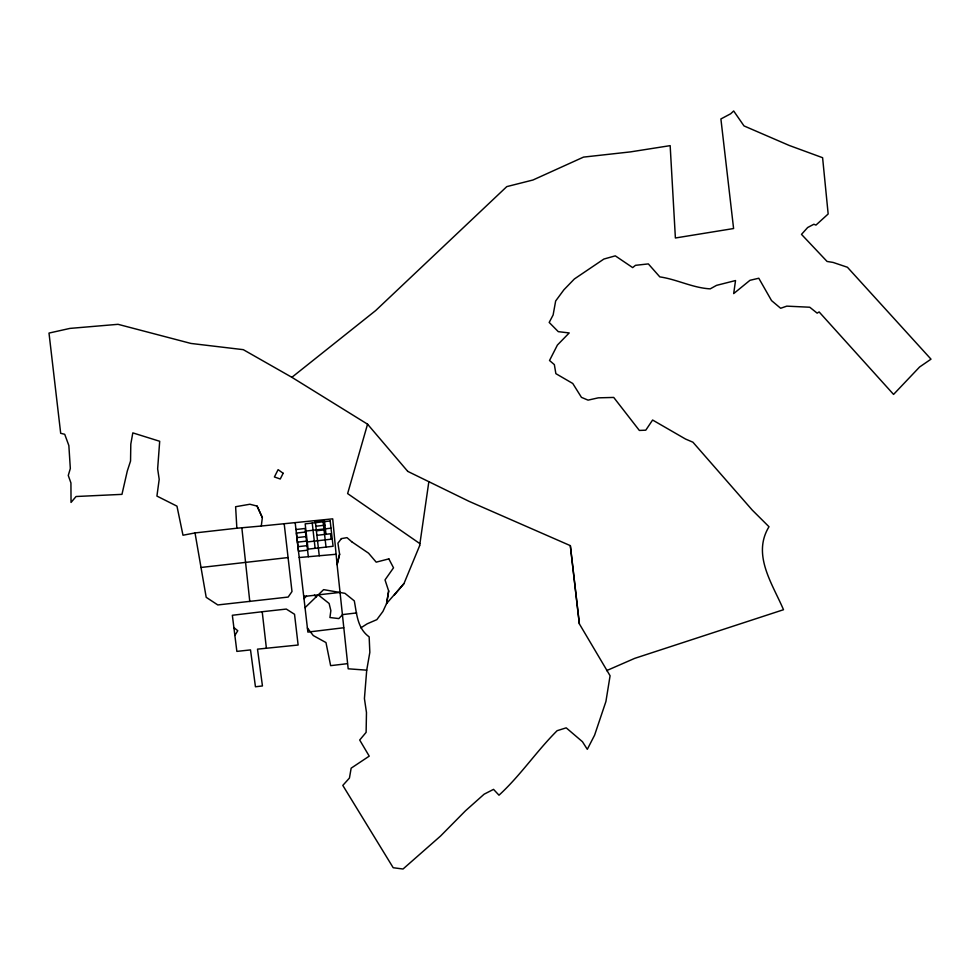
<?xml version="1.0" encoding="UTF-8"?>
<svg xmlns="http://www.w3.org/2000/svg" width="980" height="980" viewBox="0 0 980 980"><rect width="100%" height="100%" fill="white"/><g stroke="black" fill="none" stroke-linecap="round" stroke-linejoin="round"><path stroke-width="1.47" d="M305.037 607.661L323.621 589.629L344.948 593.341L354.295 600.875C356.757 613.75 357.357 628.474 369.154 636.853L369.84 652.349L366.716 670.161L364.425 698.569L366.471 712.521L366.116 732.366L359.697 740.023L369.227 756.144L351.159 768.161L349.431 778.071L342.804 785.409L393.201 867.729L403.025 869.015L440.535 836.05L465.488 810.791L484.12 794.192L493.54 789.365L498.992 795.197C520.343 775.67 536.562 751.145 557.13 730.688L566.207 727.846L582.438 741.701L587.302 749.333L594.591 735.184L605.91 701.533L610.087 675.759L579.327 623.807L570.311 545.652M236.854 528.22L261.28 526.027L262.358 517.587L257.103 506.084L249.888 504.247L235.617 506.721L236.854 528.22L195.02 532.936L182.99 535.227L176.964 506.158L156.923 496.076L159.201 479.355L157.645 468.857L159.691 441.282L132.815 432.878L130.806 444.099L130.548 461.029L127.302 471.013L121.961 494.361L76.06 496.517L71.038 502.434L70.928 482.944L68.269 475.471L70.327 468.501L68.857 445.557L64.717 434.287L60.687 433.307L49 333.077L69.899 328.41L118.041 324.319L190.941 343.441L243.285 349.664L291.868 377.312L367.561 424.181L407.717 471.343M419.636 545.603L428.848 481.707M360.812 627.874L367.218 623.795L376.847 619.642L382.935 611.434L386.561 603.545L388.656 590.965L385.018 579.915L393.519 567.812L388.84 558.882M386.61 603.545L388.705 590.952M366.716 670.161L348.182 668.801L337.083 564.554L339.595 554.202L337.929 543.153L341.408 538.608M337.132 564.541L339.644 554.19M367.561 424.181L347.63 493.589L419.954 543.68M386.561 603.545L403.956 583.627L419.685 545.591M394.119 595.313L403.907 583.627M234.869 635.444L237.773 630.728L233.889 627.604M303.996 598.645L306.495 596.183L340.023 592.41M291.868 377.312L375.671 310.562L506.783 186.617L532.973 180.002L583.517 157.106L630.483 151.888L670.161 145.64L675.392 237.993L733.591 228.536L720.9 118.96L730.639 113.79L733.677 110.985L744.004 125.918L789.231 145.457L822.6 157.707L828.161 213.983L815.96 225.082L813.865 224.249L807.655 227.519L801.493 234.379L827.071 261.452L833.098 262.432L847.431 267.258L931 359.158L919.595 366.998L893.564 394.413L819.121 311.934L817.161 313.147L809.75 307.23L786.793 306.14L780.644 308.271L771.554 300.615L758.789 278.234L749.97 280.305L733.689 293.596L735.527 280.55L716.539 285.364L710.218 288.855C692.738 287.924 677.009 279.374 659.81 276.887L648.344 263.902L635.481 265.323L632.676 267.601L615.305 255.854L603.876 259.051L574.366 278.982L563.917 289.774L555.66 300.983L553.124 314.96L549.192 322.445L558.282 331.657L569.196 332.943L557.399 345.058L549.523 360.505L554.349 364.609L555.868 373.649L572.773 383.486L581.459 397.365L588.061 400.134L598.278 397.843L613.725 397.439L639.352 430.441L645.771 430.183L652.607 420.028L685.547 439.052L692.921 442.201L752.248 510.078L768.994 526.738C751.819 554.901 772.51 583.823 783.498 609.719L634.721 658.352L606.596 670.626M388.889 558.87L376.198 562.153L368.541 553.173L351.636 541.695M341.371 538.62L347.006 537.64L351.673 541.695M356.659 612.917L342.571 614.595L338.872 618.588L329.929 617.523L330.86 610.626L329.121 603.484L318.329 594.934M195.02 532.936L201.01 567.469L288.083 557.559M201.01 567.469L206.192 597.31L217.793 604.942L288.157 597.065L291.991 591.528L284.249 524.312M262.211 611.728L232.346 615.269L236.866 651.394L250.513 649.912L255.449 686.772L262.444 685.951L257.507 649.152L298.128 645.024L294.527 614.264L286.307 609.07L262.211 611.728L266.376 648.111M347.422 663.668L330.64 665.653L325.973 642.562L313.282 635.567L307.401 627.996M261.28 526.027L332.71 518.849L337.083 564.554M315.34 521.703L324.417 520.649L325.985 534.272M315.866 526.236L324.944 525.194M295.96 529.519L305.074 528.477L308.32 556.726M305.993 531.05L331.007 528.183M305.49 532.03L296.401 533.071L298.496 551.238L307.573 550.197M316.381 530.78L325.458 529.739M296.928 537.616L306.005 536.575M316.908 535.325L330.53 533.757L331.154 539.208M297.442 542.161L306.532 541.119M307.242 541.952L332.257 539.074M297.969 546.693L307.046 545.652M343.723 627.751L307.879 632.088L295.225 523.161M299.219 557.534L335.797 554.3M303.702 596.171L306.495 596.183M407.68 471.343L469.065 501.344L570.36 545.652L579.376 623.795M314.421 595.13L316.087 596.93M257.054 506.096L262.309 517.599M241.864 527.951L249.79 601.548M323.118 521.801L326.022 547.085M315.241 520.858L319.26 555.77M312.228 523.051L315.131 548.335M283.147 473.279L280.256 479L274.4 476.966L278.112 469.653L283.147 473.279M330.174 520.98L305.172 523.859L308.075 549.143L333.077 546.277L330.174 520.98"/></g></svg>
